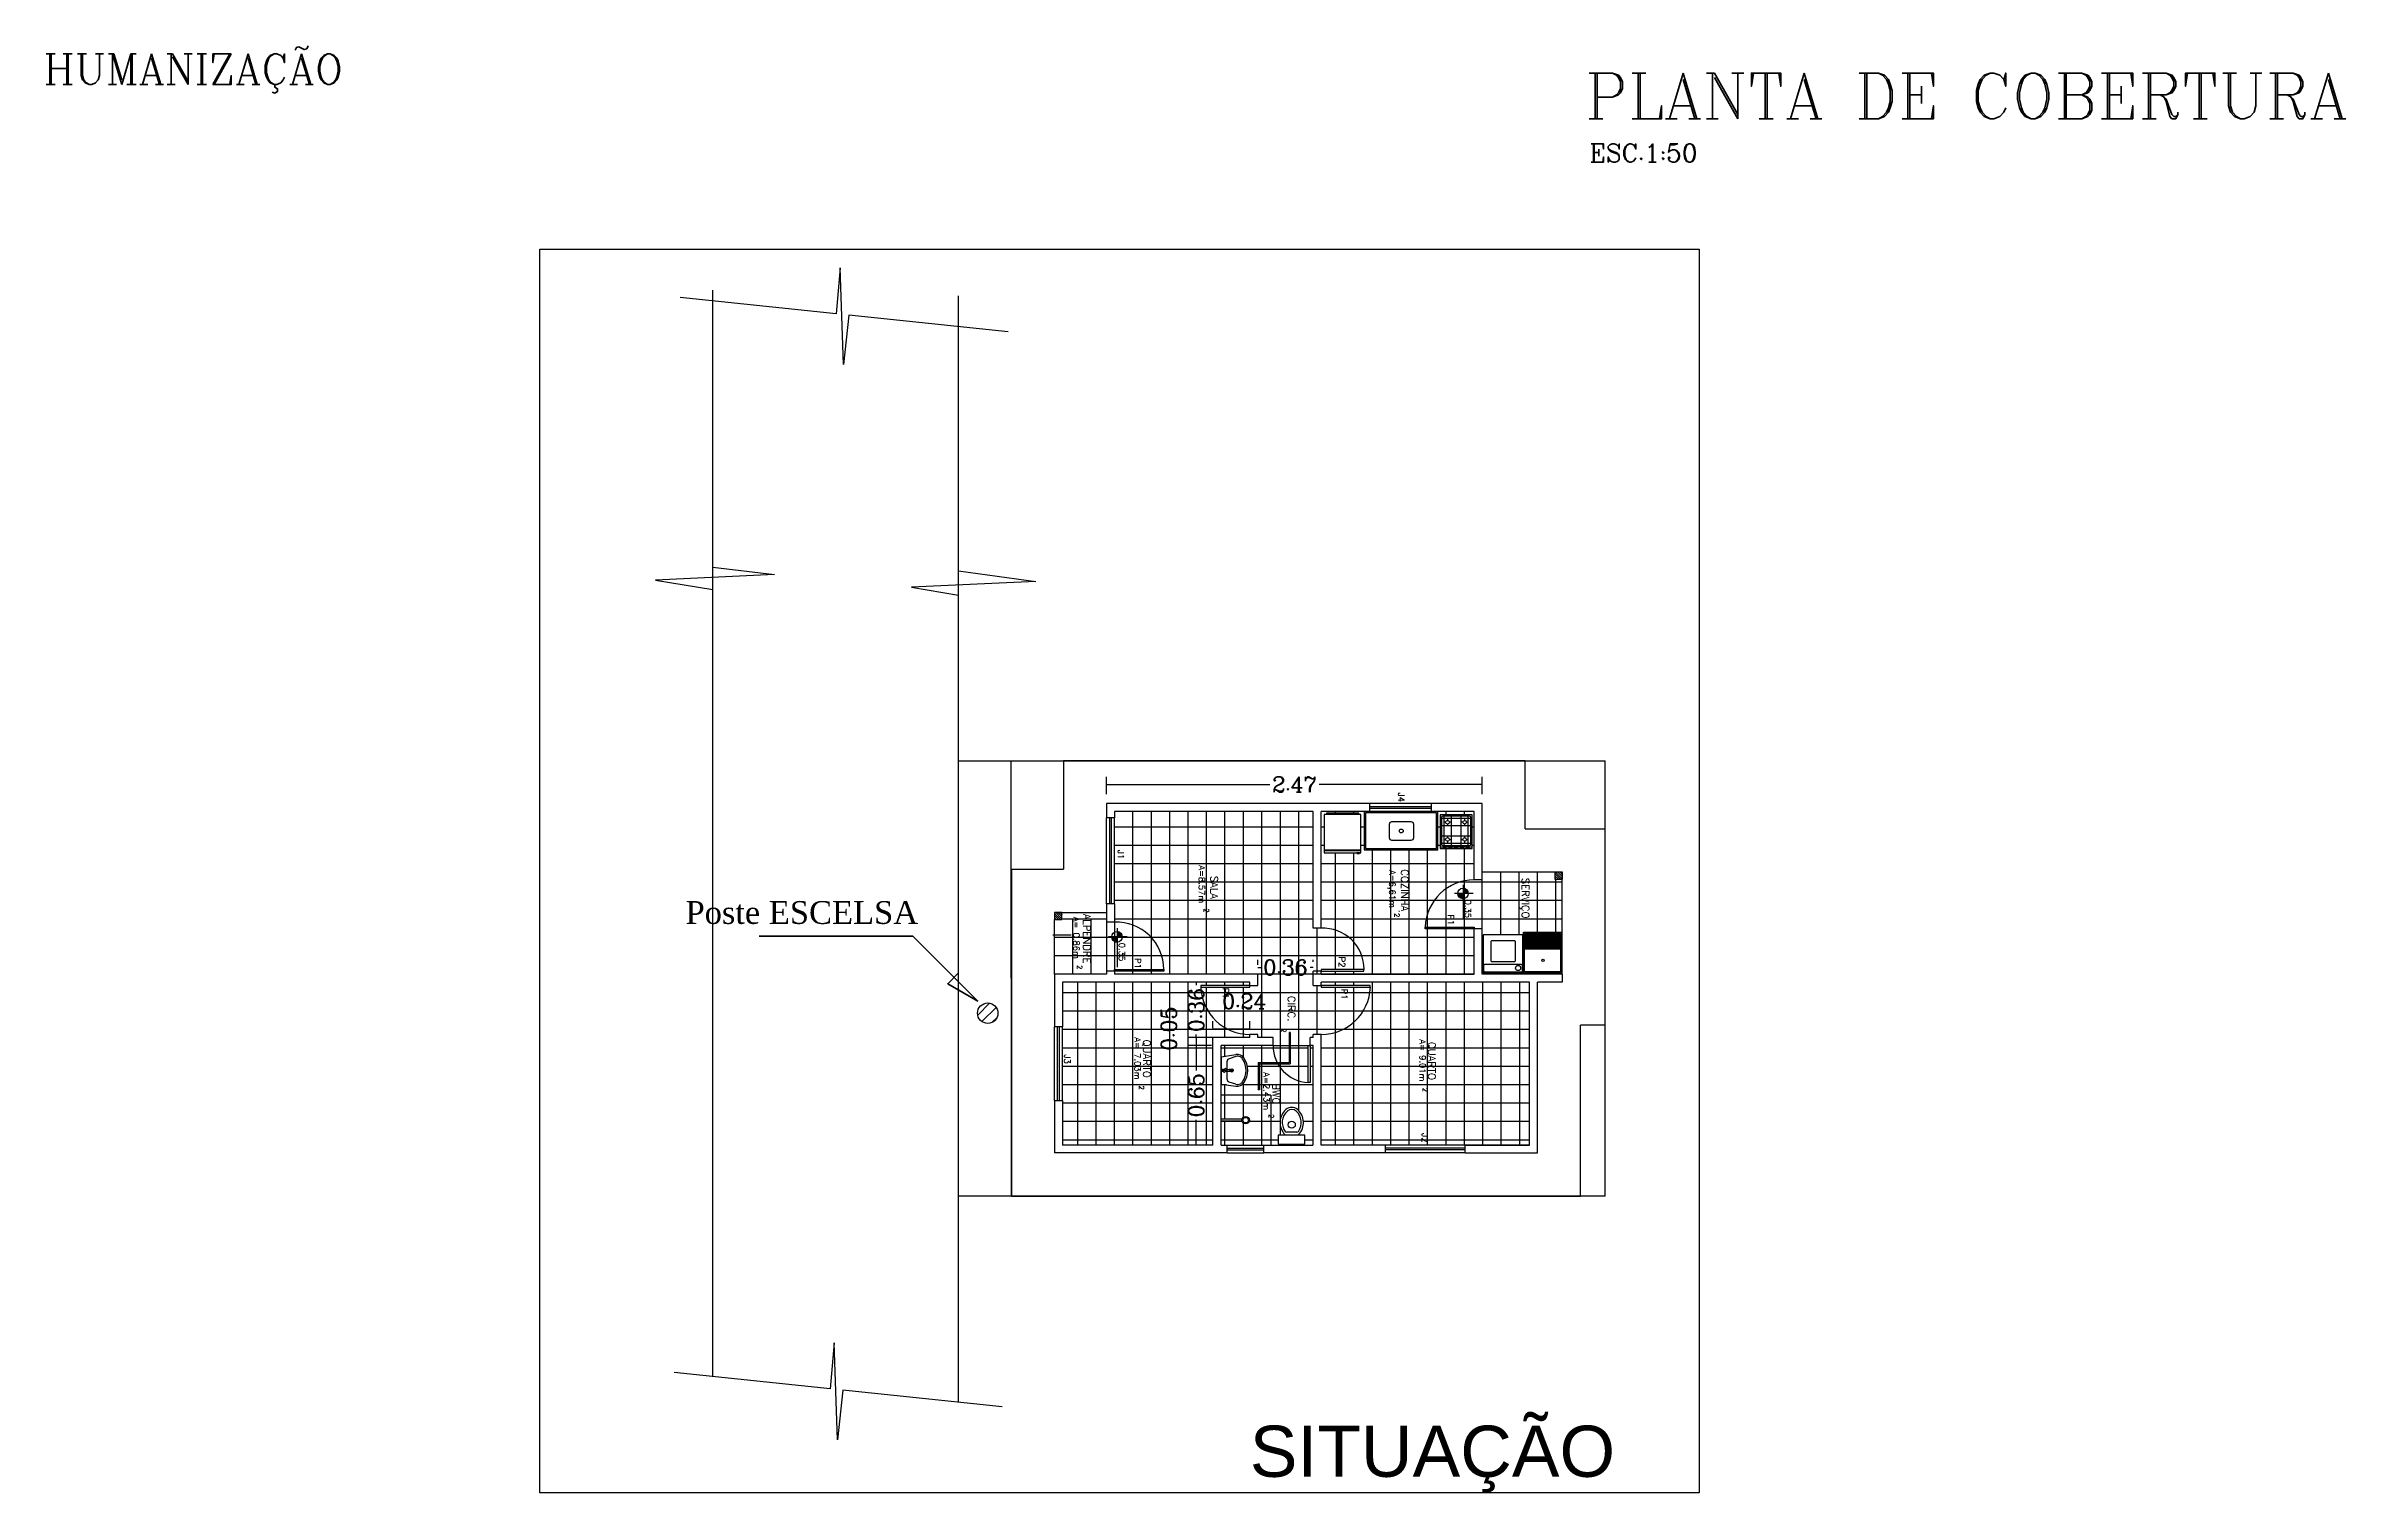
# Model space of a CAD drawing. Extents: x 374.2 to 444.1, y -26.3 to 30.2.
# Drawn here: x 427.8 to 442.92, y -26.32 to -16.8 of the extents above; entities that cross this region are included whole.
import ezdxf
from ezdxf.enums import TextEntityAlignment as Align

# ---------------------------------------------------------------- set-up
doc = ezdxf.new("R2010")
doc.units = 0
doc.header["$LTSCALE"] = 20
doc.header["$MEASUREMENT"] = 0
doc.linetypes.add('HIDDEN2', pattern=[4.7625, 3.175, -1.5875])
doc.layers.get('0').update_dxf_attribs({"linetype": 'CONTINUOUS'})
doc.layers.get('DEFPOINTS').update_dxf_attribs({"linetype": 'CONTINUOUS'})
for name, color, linetype in [('APARELHOS', 244, 'CONTINUOUS'), ('CONCRETO', 5, 'CONTINUOUS'), ('COTAS', 244, 'CONTINUOUS'), ('JANELA', 5, 'CONTINUOUS'), ('MADEIRAME', 30, 'CONTINUOUS'), ('PAREDE', 7, 'CONTINUOUS'), ('PENA01', 2, 'CONTINUOUS'), ('PENA02', 1, 'CONTINUOUS'), ('PENA06', 6, 'CONTINUOUS'), ('PILAR', 1, 'CONTINUOUS'), ('PISO', 30, 'CONTINUOUS'), ('PORTA', 1, 'CONTINUOUS'), ('PORTA2', 30, 'CONTINUOUS'), ('TEXTO', 1, 'CONTINUOUS'), ('VISTAP', 244, 'CONTINUOUS')]:
    doc.layers.add(name, color=color, linetype=linetype)
doc.layers.add('Indicações', color=7, linetype='CONTINUOUS', lineweight=50)
doc.styles.add('ROMANC', font='ROMANC.SHX')
doc.styles.add('ROMANT', font='arial.ttf')
doc.styles.get("Standard").update_dxf_attribs({"font": 'ISOCP'})
doc.dimstyles.get("Standard").update_dxf_attribs({"dimtxt": 0.1, "dimasz": 0.18, "dimexe": 0.05, "dimexo": 0.0625, "dimgap": 0.01, "dimtad": 0, "dimzin": 0, "dimdsep": 46, "dimtxsty": 'ROMANC', "dimblk1": 'NONE', "dimblk2": 'NONE', "dimsah": 1, "dimcen": 0.09, "dimclrd": 30, "dimclre": 30, "dimadec": 0, "dimazin": 0, "dimtfac": 1, "dimtdec": 4, "dimtofl": 0, "dimtmove": 1, "dimatfit": 3, "dimldrblk": 'NONE', "dimfxl": 1, "dimtolj": 1, "dimtzin": 0, "dimarcsym": 0})

# ---------------------------------------------------------------- blocks, each defined once
blk = doc.blocks.new('*X140')
at = {"color": 0, "linetype": 'Continuous'}
for p, q in [((422.618, -8.364), (422.699, -8.282)), ((422.621, -8.343), (422.678, -8.286)), ((422.632, -8.368), (422.703, -8.296)), ((422.649, -8.368), (422.703, -8.314)), ((422.667, -8.368), (422.703, -8.332)), ((422.685, -8.368), (422.703, -8.349)), ((422.702, -8.368), (422.703, -8.367)), ((422.703, -8.385), (422.72, -8.368)), ((422.703, -8.402), (422.738, -8.368)), ((422.703, -8.42), (422.755, -8.368)), ((422.703, -8.438), (422.773, -8.368)), ((422.705, -8.453), (422.788, -8.37)), ((422.726, -8.45), (422.785, -8.391))]:
    blk.add_line(p, q, dxfattribs=at)
blk = doc.blocks.new('*D143')
at = {"layer": 'COTAS', "color": 30, "linetype": 'Continuous', "lineweight": -2, "transparency": 16777216}
for p, q in [((434.769, -21.721), (434.769, -21.607)), ((437.24, -21.721), (437.24, -21.607)), ((434.769, -21.657), (435.842, -21.657)), ((437.24, -21.657), (436.167, -21.657))]:
    blk.add_line(p, q, dxfattribs=at)
at = {"layer": 'DEFPOINTS', "color": 0, "linetype": 'Continuous', "transparency": 16777216}
for p in [(437.24, -21.657), (434.769, -21.783), (437.24, -21.783)]:
    blk.add_point(p, dxfattribs=at)
at = {"layer": 'COTAS', "color": 0, "linetype": 'Continuous', "transparency": 16777216, "insert": (436.005, -21.657), "char_height": 0.1, "attachment_point": 5, "style": 'ROMANC'}
blk.add_mtext('\\A1;2.47', dxfattribs=at)
blk = doc.blocks.new('_NONE')
at = {"color": 0, "linetype": 'ByBlock'}
blk.add_circle((0, 0), 0.25, dxfattribs=at)
blk = doc.blocks.new('*D144')
at = {"layer": 'COTAS', "color": 30, "linetype": 'Continuous', "lineweight": -2, "transparency": 16777216}
for p, q in [((435.649, -22.958), (435.309, -22.958)), ((435.359, -22.958), (435.359, -22.977)), ((435.649, -23.321), (435.309, -23.321)), ((435.359, -23.321), (435.359, -23.302))]:
    blk.add_line(p, q, dxfattribs=at)
at = {"layer": 'DEFPOINTS', "color": 0, "linetype": 'Continuous', "transparency": 16777216}
for p in [(435.712, -22.958), (435.359, -23.321), (435.712, -23.321)]:
    blk.add_point(p, dxfattribs=at)
at = {"layer": 'COTAS', "color": 0, "linetype": 'Continuous', "transparency": 16777216, "insert": (435.359, -23.14), "char_height": 0.1, "attachment_point": 5, "rotation": 90, "style": 'ROMANC'}
blk.add_mtext('\\A1;0.36', dxfattribs=at)
blk = doc.blocks.new('*D145')
at = {"layer": 'COTAS', "color": 30, "linetype": 'Continuous', "lineweight": -2, "transparency": 16777216}
for p, q in [((435.459, -23.374), (435.309, -23.374)), ((435.359, -23.321), (435.359, -23.374))]:
    blk.add_line(p, q, dxfattribs=at)
at = {"layer": 'DEFPOINTS', "color": 0, "linetype": 'Continuous', "transparency": 16777216}
for p in [(435.359, -23.374), (435.522, -23.374), (435.712, -23.321)]:
    blk.add_point(p, dxfattribs=at)
at = {"layer": 'COTAS', "color": 0, "linetype": 'Continuous', "transparency": 16777216, "insert": (435.179, -23.263), "char_height": 0.1, "attachment_point": 5, "rotation": 90, "style": 'ROMANC'}
blk.add_mtext('\\A1;0.05', dxfattribs=at)
blk = doc.blocks.new('*D146')
at = {"layer": 'COTAS', "color": 30, "linetype": 'Continuous', "lineweight": -2, "transparency": 16777216}
for p, q in [((435.359, -23.374), (435.359, -23.538)), ((435.359, -24.028), (435.359, -23.863)), ((435.407, -24.028), (435.309, -24.028))]:
    blk.add_line(p, q, dxfattribs=at)
at = {"layer": 'DEFPOINTS', "color": 0, "linetype": 'Continuous', "transparency": 16777216}
for p in [(435.522, -23.374), (435.359, -24.028), (435.469, -24.028)]:
    blk.add_point(p, dxfattribs=at)
at = {"layer": 'COTAS', "color": 0, "linetype": 'Continuous', "transparency": 16777216, "insert": (435.359, -23.701), "char_height": 0.1, "attachment_point": 5, "rotation": 90, "style": 'ROMANC'}
blk.add_mtext('\\A1;0.65', dxfattribs=at)
blk = doc.blocks.new('*D147')
at = {"layer": 'COTAS', "color": 30, "linetype": 'Continuous', "lineweight": -2, "transparency": 16777216}
for p, q in [((435.764, -22.843), (435.764, -22.81)), ((436.127, -22.823), (436.127, -22.81)), ((435.764, -22.86), (435.783, -22.86)), ((436.127, -22.86), (436.108, -22.86))]:
    blk.add_line(p, q, dxfattribs=at)
at = {"layer": 'DEFPOINTS', "color": 0, "linetype": 'Continuous', "transparency": 16777216}
for p in [(435.764, -22.905), (436.127, -22.86), (436.127, -22.885)]:
    blk.add_point(p, dxfattribs=at)
at = {"layer": 'COTAS', "color": 0, "linetype": 'Continuous', "transparency": 16777216, "insert": (435.946, -22.86), "char_height": 0.1, "attachment_point": 5, "style": 'ROMANC'}
blk.add_mtext('\\A1;0.36', dxfattribs=at)
blk = doc.blocks.new('*D148')
at = {"layer": 'COTAS', "color": 30, "linetype": 'Continuous', "lineweight": -2, "transparency": 16777216}
for p, q in [((435.469, -23.259), (435.469, -23.213)), ((435.469, -23.263), (435.712, -23.263)), ((435.712, -23.259), (435.712, -23.213))]:
    blk.add_line(p, q, dxfattribs=at)
at = {"layer": 'DEFPOINTS', "color": 0, "linetype": 'Continuous', "transparency": 16777216}
for p in [(435.712, -23.263), (435.469, -23.321), (435.712, -23.321)]:
    blk.add_point(p, dxfattribs=at)
at = {"layer": 'COTAS', "color": 0, "linetype": 'Continuous', "transparency": 16777216, "insert": (435.675, -23.083), "char_height": 0.1, "attachment_point": 5, "style": 'ROMANC'}
blk.add_mtext('\\A1;0.24', dxfattribs=at)
blk = doc.blocks.new('*X141')
at = {"color": 0, "linetype": 'Continuous'}
for p, q in [((422.349, -6.865), (422.462, -6.752)), ((422.349, -6.829), (422.427, -6.752)), ((422.349, -6.794), (422.392, -6.752)), ((422.349, -6.758), (422.356, -6.752)), ((422.378, -6.872), (422.469, -6.78)), ((422.413, -6.872), (422.469, -6.815)), ((422.448, -6.872), (422.469, -6.851))]:
    blk.add_line(p, q, dxfattribs=at)
blk = doc.blocks.new('*X142')
at = {"color": 0, "linetype": 'Continuous'}
for p, q in [((423.009, -15.008), (423.113, -14.904)), ((423.009, -14.973), (423.078, -14.904)), ((423.009, -14.937), (423.043, -14.904)), ((423.029, -15.024), (423.129, -14.923)), ((423.064, -15.024), (423.129, -14.959)), ((423.099, -15.024), (423.129, -14.994))]:
    blk.add_line(p, q, dxfattribs=at)
blk = doc.blocks.new('*X139')
at = {"color": 0, "linetype": 'Continuous'}
for p, q in [((217.21, -877.821), (217.294, -877.736)), ((217.21, -877.819), (217.292, -877.737)), ((217.21, -877.817), (217.291, -877.737)), ((217.21, -877.816), (217.289, -877.737)), ((217.21, -877.814), (217.287, -877.737)), ((217.21, -877.812), (217.285, -877.737)), ((217.21, -877.81), (217.283, -877.737)), ((217.211, -877.822), (217.295, -877.737)), ((217.211, -877.807), (217.281, -877.738)), ((217.211, -877.805), (217.278, -877.738)), ((217.212, -877.822), (217.295, -877.739)), ((217.212, -877.803), (217.276, -877.739)), ((217.212, -877.801), (217.274, -877.739)), ((217.213, -877.798), (217.271, -877.74)), ((217.214, -877.822), (217.295, -877.741)), ((217.214, -877.796), (217.269, -877.741)), ((217.215, -877.793), (217.266, -877.741)), ((217.216, -877.822), (217.295, -877.743)), ((217.216, -877.79), (217.263, -877.743)), ((217.217, -877.787), (217.26, -877.744)), ((217.218, -877.822), (217.295, -877.744)), ((217.219, -877.784), (217.257, -877.745)), ((217.219, -877.822), (217.295, -877.746)), ((217.22, -877.78), (217.253, -877.747)), ((217.221, -877.822), (217.295, -877.748)), ((217.223, -877.822), (217.295, -877.75)), ((217.223, -877.776), (217.249, -877.75)), ((217.225, -877.822), (217.295, -877.752)), ((217.226, -877.822), (217.295, -877.753)), ((217.227, -877.77), (217.243, -877.754)), ((217.228, -877.822), (217.295, -877.755)), ((217.23, -877.822), (217.295, -877.757)), ((217.232, -877.822), (217.295, -877.759)), ((217.234, -877.822), (217.295, -877.76)), ((217.235, -877.822), (217.295, -877.762)), ((217.237, -877.822), (217.295, -877.764)), ((217.239, -877.822), (217.295, -877.766)), ((217.241, -877.822), (217.295, -877.767)), ((217.242, -877.822), (217.295, -877.769)), ((217.244, -877.822), (217.295, -877.771)), ((217.246, -877.822), (217.295, -877.773)), ((217.248, -877.822), (217.295, -877.775)), ((217.249, -877.822), (217.295, -877.776)), ((217.251, -877.822), (217.295, -877.778)), ((217.253, -877.822), (217.295, -877.78)), ((217.255, -877.822), (217.295, -877.782)), ((217.257, -877.822), (217.295, -877.783)), ((217.258, -877.822), (217.295, -877.785)), ((217.26, -877.822), (217.295, -877.787)), ((217.262, -877.822), (217.295, -877.789)), ((217.264, -877.822), (217.295, -877.79)), ((217.265, -877.822), (217.295, -877.792)), ((217.267, -877.822), (217.295, -877.794)), ((217.269, -877.822), (217.295, -877.796)), ((217.271, -877.822), (217.295, -877.798)), ((217.272, -877.822), (217.295, -877.799)), ((217.274, -877.822), (217.295, -877.801)), ((217.276, -877.822), (217.295, -877.803)), ((217.278, -877.822), (217.295, -877.805)), ((217.279, -877.822), (217.295, -877.806)), ((217.281, -877.822), (217.295, -877.808)), ((217.283, -877.822), (217.295, -877.81)), ((217.285, -877.822), (217.295, -877.812)), ((217.287, -877.822), (217.295, -877.813)), ((217.288, -877.822), (217.295, -877.815)), ((217.29, -877.822), (217.295, -877.817)), ((217.292, -877.822), (217.295, -877.819)), ((217.294, -877.822), (217.295, -877.821)), ((217.295, -877.822), (217.295, -877.822)), ((217.295, -877.824), (217.297, -877.822)), ((217.295, -877.826), (217.299, -877.822)), ((217.295, -877.828), (217.301, -877.822)), ((217.295, -877.829), (217.302, -877.822)), ((217.295, -877.831), (217.304, -877.822)), ((217.295, -877.833), (217.306, -877.822)), ((217.295, -877.835), (217.308, -877.822)), ((217.295, -877.836), (217.31, -877.822)), ((217.295, -877.838), (217.311, -877.822)), ((217.295, -877.84), (217.313, -877.822)), ((217.295, -877.842), (217.315, -877.822)), ((217.295, -877.843), (217.317, -877.822)), ((217.295, -877.845), (217.318, -877.822)), ((217.295, -877.847), (217.32, -877.822)), ((217.295, -877.849), (217.322, -877.822)), ((217.295, -877.851), (217.324, -877.822)), ((217.295, -877.852), (217.325, -877.822)), ((217.295, -877.854), (217.327, -877.822)), ((217.295, -877.856), (217.329, -877.822)), ((217.295, -877.858), (217.331, -877.822)), ((217.295, -877.859), (217.333, -877.822)), ((217.295, -877.861), (217.334, -877.822)), ((217.295, -877.863), (217.336, -877.822)), ((217.295, -877.865), (217.338, -877.822)), ((217.295, -877.866), (217.34, -877.822)), ((217.295, -877.868), (217.341, -877.822)), ((217.295, -877.87), (217.343, -877.822)), ((217.295, -877.872), (217.345, -877.822)), ((217.295, -877.874), (217.347, -877.822)), ((217.295, -877.875), (217.348, -877.822)), ((217.295, -877.877), (217.35, -877.822)), ((217.295, -877.879), (217.352, -877.822)), ((217.295, -877.881), (217.354, -877.822)), ((217.295, -877.882), (217.355, -877.822)), ((217.295, -877.884), (217.357, -877.822)), ((217.295, -877.886), (217.359, -877.822)), ((217.295, -877.888), (217.361, -877.822)), ((217.295, -877.889), (217.363, -877.822)), ((217.295, -877.891), (217.364, -877.822)), ((217.295, -877.893), (217.366, -877.822)), ((217.295, -877.895), (217.368, -877.822)), ((217.295, -877.897), (217.37, -877.822)), ((217.295, -877.898), (217.371, -877.822)), ((217.295, -877.9), (217.373, -877.822)), ((217.295, -877.902), (217.375, -877.822)), ((217.295, -877.904), (217.377, -877.822)), ((217.295, -877.905), (217.378, -877.822)), ((217.295, -877.907), (217.38, -877.822)), ((217.297, -877.907), (217.38, -877.823)), ((217.298, -877.907), (217.38, -877.825)), ((217.3, -877.907), (217.38, -877.827)), ((217.302, -877.907), (217.38, -877.829)), ((217.304, -877.907), (217.38, -877.831)), ((217.306, -877.907), (217.38, -877.833)), ((217.308, -877.906), (217.379, -877.835)), ((217.31, -877.906), (217.379, -877.837)), ((217.313, -877.906), (217.379, -877.839)), ((217.315, -877.905), (217.378, -877.842)), ((217.317, -877.904), (217.378, -877.844)), ((217.32, -877.904), (217.377, -877.847)), ((217.322, -877.903), (217.376, -877.849)), ((217.325, -877.902), (217.375, -877.852)), ((217.328, -877.901), (217.374, -877.855)), ((217.331, -877.899), (217.373, -877.858)), ((217.335, -877.898), (217.371, -877.861)), ((217.339, -877.895), (217.369, -877.865)), ((217.343, -877.892), (217.365, -877.87)), ((217.351, -877.886), (217.359, -877.878))]:
    blk.add_line(p, q, dxfattribs=at)

msp = doc.modelspace()

# ---------------------------------------------------------------- hatches: boundary and pattern name
h = msp.add_hatch()
h.set_pattern_fill('ANSI31', color=256, scale=0.403645, style=0)
h.set_pattern_definition([(45, (407.81703, -32.08147), (-0.03567754, 0.03567754), [])])
h.paths.add_polyline_path([(434.055, -23.161, 1), (433.921, -23.161, 1)])

# ---------------------------------------------------------------- linework, layer by layer
at = {"linetype": 'HIDDEN2'}
for p, q in [((434.144, -24.363), (434.142, -21.501)), ((434.142, -21.501), (438.048, -21.501)), ((438.048, -24.363), (438.048, -21.501)), ((438.048, -24.363), (434.144, -24.363))]:
    msp.add_line(p, q, dxfattribs=at)
msp.add_circle((433.988, -23.161), 0.0673)
at = {"layer": 'APARELHOS'}
for p, q in [((435.523, -23.447), (435.62, -23.433)), ((435.523, -23.447), (435.523, -23.627)), ((435.529, -23.535), (435.529, -23.539)), ((435.533, -23.531), (435.535, -23.531)), ((435.533, -23.543), (435.539, -23.543)), ((435.554, -23.531), (435.576, -23.531)), ((435.558, -23.543), (435.576, -23.543)), ((435.561, -23.481), (435.561, -23.531)), ((435.561, -23.543), (435.561, -23.593)), ((435.62, -23.446), (435.576, -23.46)), ((435.58, -23.535), (435.58, -23.539)), ((435.523, -23.627), (435.62, -23.641)), ((435.62, -23.628), (435.576, -23.614))]:
    msp.add_line(p, q, dxfattribs=at)
at = {"layer": 'APARELHOS', "ltscale": 0.5}
msp.add_line((436.021, -23.943), (435.952, -23.943), dxfattribs=at)
at = {"layer": 'APARELHOS', "linetype": 'Continuous'}
msp.add_lwpolyline([(435.897, -23.963), (435.897, -24.022), (436.073, -24.022), (436.073, -23.963)], close=True, dxfattribs=at)
at = {"layer": 'APARELHOS'}
for centre, radius in [((435.546, -23.537), 0.0022), ((435.592, -23.537), 0.0107), ((435.592, -23.537), 0.00612)]:
    msp.add_circle(centre, radius, dxfattribs=at)
at = {"layer": 'APARELHOS', "ltscale": 0.5}
msp.add_circle((435.987, -23.894), 0.0233, dxfattribs=at)
at = {"layer": 'APARELHOS'}
for centre, radius, start, end in [((435.628, -23.486), 0.0545, 34.8187, 98.6415), ((435.533, -23.535), 0.00404, 90, 180), ((435.533, -23.539), 0.00404, 180, 270), ((435.546, -23.537), 0.0128, 138.3734, 169.9142), ((435.53, -23.543), 0.00913, 335.7535, 62.5341), ((435.541, -23.52), 0.00913, 245.7535, 332.5341), ((435.546, -23.537), 0.0128, 228.3734, 259.9142), ((435.552, -23.554), 0.00913, 65.7535, 152.5341), ((435.546, -23.537), 0.0128, 48.3734, 79.9142), ((435.563, -23.531), 0.00913, 155.7535, 242.5341), ((435.546, -23.537), 0.0128, 318.3734, 349.9142), ((435.583, -23.481), 0.0218, 108.31, 180), ((435.576, -23.535), 0.00404, 0, 90), ((435.576, -23.539), 0.00404, 270, 0), ((435.631, -23.48), 0.0363, 60.3522, 108.31), ((435.628, -23.486), 0.0436, 34.8187, 60.3522), ((435.555, -23.537), 0.132, 325.1813, 34.8187), ((435.555, -23.537), 0.143, 325.1813, 34.8187), ((435.583, -23.593), 0.0218, 180, 251.69), ((435.628, -23.587), 0.0545, 261.3585, 325.1813), ((435.631, -23.594), 0.0363, 251.69, 299.6478), ((435.628, -23.587), 0.0436, 299.6478, 325.1813)]:
    msp.add_arc(centre, radius, start, end, dxfattribs=at)
at = {"layer": 'APARELHOS', "ltscale": 0.5}
for centre, radius, start, end in [((436.024, -23.88), 0.114, 131.3692, 223.5154), ((436.024, -23.88), 0.0997, 131.3692, 215.4898), ((435.987, -23.841), 0.0605, 50.6827, 129.3173), ((435.987, -23.841), 0.0464, 50.6827, 129.3173), ((435.95, -23.88), 0.0997, 324.5102, 48.6308), ((435.95, -23.88), 0.114, 316.4846, 48.6308), ((435.961, -23.939), 0.0283, 223.5154, 237.358), ((435.952, -23.931), 0.0121, 215.4898, 270), ((436.021, -23.931), 0.0121, 270, 324.5102), ((436.012, -23.939), 0.0283, 302.642, 316.4846)]:
    msp.add_arc(centre, radius, start, end, dxfattribs=at)
at = {"layer": 'CONCRETO', "color": 244, "linetype": 'Continuous', "ltscale": 0.2}
for p, q in [((437.522, -21.501), (434.487, -21.501)), ((434.487, -21.501), (434.487, -22.215)), ((437.522, -21.949), (437.522, -21.501)), ((437.522, -21.949), (438.048, -21.949)), ((438.048, -23.24), (438.048, -21.949)), ((434.144, -22.215), (434.487, -22.215)), ((434.144, -22.215), (434.144, -24.363)), ((437.886, -24.363), (437.886, -23.24)), ((438.048, -23.24), (437.886, -23.24)), ((434.144, -24.363), (437.886, -24.363))]:
    msp.add_line(p, q, dxfattribs=at)
at = {"layer": 'COTAS', "color": 3}
for p, q in [((435.977, -23.289), (435.969, -23.289)), ((435.969, -23.289), (435.969, -23.485)), ((435.977, -23.289), (435.977, -23.493)), ((435.767, -23.485), (435.767, -23.664)), ((435.776, -23.493), (435.776, -23.664)), ((435.776, -23.664), (435.767, -23.664))]:
    msp.add_line(p, q, dxfattribs=at)
at = {"layer": 'COTAS', "color": 30, "linetype": 'Continuous'}
for p, q in [((435.586, -23.536), (435.591, -23.536)), ((435.586, -23.538), (435.591, -23.538)), ((435.591, -23.536), (435.591, -23.531)), ((435.591, -23.543), (435.591, -23.538)), ((435.593, -23.536), (435.593, -23.531)), ((435.593, -23.536), (435.598, -23.536)), ((435.593, -23.538), (435.598, -23.538)), ((435.593, -23.543), (435.593, -23.538))]:
    msp.add_line(p, q, dxfattribs=at)
at = {"layer": 'COTAS', "color": 3, "linetype": 'Continuous'}
for p, q in [((435.767, -23.485), (435.969, -23.485)), ((435.776, -23.493), (435.977, -23.493))]:
    msp.add_line(p, q, dxfattribs=at)
at = {"layer": 'DEFPOINTS', "color": 0, "linetype": 'ByBlock'}
for p in [(434.769, -21.783), (434.769, -21.783), (434.822, -21.836), (434.822, -21.836), (434.822, -21.836), (434.822, -21.876), (436.126, -21.836), (434.822, -22.441), (434.769, -22.562), (434.426, -22.905), (434.479, -22.958), (434.769, -22.885), (434.769, -22.905), (437.026, -22.958), (437.551, -22.905), (434.479, -24.028), (434.479, -24.028), (435.524, -24.028), (435.524, -24.028), (436.182, -24.028), (437.03, -24.028), (437.03, -24.028), (434.426, -24.08), (434.426, -24.08), (435.683, -24.06), (437.123, -24.08), (437.123, -24.08)]:
    msp.add_point(p, dxfattribs=at)
at = {"layer": 'Indicações'}
msp.add_lwpolyline([(432.486, -22.654), (433.495, -22.654), (433.922, -23.081), (433.725, -22.967), (433.796, -22.896)], dxfattribs=at)
at = {"layer": 'JANELA', "color": 244}
for p, q in [((434.769, -22.441), (434.769, -21.876)), ((434.822, -22.441), (434.822, -21.876)), ((436.905, -21.783), (436.501, -21.783)), ((436.905, -21.836), (436.501, -21.836)), ((434.426, -23.735), (434.426, -23.25)), ((434.479, -23.735), (434.479, -23.25)), ((435.562, -24.028), (435.804, -24.028)), ((437.128, -24.028), (436.603, -24.028)), ((435.562, -24.08), (435.804, -24.08)), ((437.128, -24.08), (436.603, -24.08))]:
    msp.add_line(p, q, dxfattribs=at)
at = {"layer": 'JANELA', "color": 1}
for p, q in [((434.79, -22.441), (434.79, -21.876)), ((434.802, -22.441), (434.802, -21.876)), ((436.905, -21.804), (436.501, -21.804)), ((436.905, -21.816), (436.501, -21.816)), ((434.446, -23.735), (434.446, -23.25)), ((434.459, -23.735), (434.459, -23.25)), ((435.562, -24.048), (435.804, -24.048)), ((435.562, -24.06), (435.804, -24.06)), ((437.128, -24.048), (436.603, -24.048)), ((437.128, -24.06), (436.603, -24.06))]:
    msp.add_line(p, q, dxfattribs=at)
at = {"layer": 'JANELA', "color": 30}
for p, q in [((436.275, -21.846), (436.275, -21.836)), ((436.396, -21.846), (436.396, -21.836)), ((436.517, -21.844), (436.517, -21.836)), ((436.638, -21.844), (436.638, -21.836)), ((436.759, -21.844), (436.759, -21.836)), ((436.88, -21.844), (436.88, -21.836)), ((434.943, -22.905), (434.943, -22.885)), ((435.064, -22.905), (435.064, -22.885)), ((435.427, -22.978), (435.427, -22.958)), ((435.548, -22.978), (435.548, -22.958)), ((435.67, -22.978), (435.67, -22.958)), ((436.275, -22.905), (436.275, -22.885)), ((436.275, -22.978), (436.275, -22.958)), ((436.396, -22.905), (436.396, -22.885)), ((436.396, -22.978), (436.396, -22.958)), ((435.912, -24.028), (435.912, -24.022)), ((436.033, -23.963), (436.033, -23.958)), ((436.033, -24.028), (436.033, -24.022))]:
    msp.add_line(p, q, dxfattribs=at)
at = {"layer": 'MADEIRAME', "color": 30, "linetype": 'Continuous'}
msp.add_lwpolyline([(431.044, -18.138), (438.665, -18.138), (438.665, -26.315), (431.044, -26.315)], close=True, dxfattribs=at)
at = {"layer": 'PAREDE'}
for p, q in [((434.769, -21.783), (434.769, -21.876)), ((436.501, -21.783), (434.769, -21.783)), ((434.822, -21.876), (434.769, -21.876)), ((436.127, -21.836), (434.822, -21.836)), ((434.822, -21.836), (434.822, -21.876)), ((436.127, -22.603), (436.127, -21.836)), ((436.501, -21.836), (436.18, -21.836)), ((436.18, -22.603), (436.18, -21.836)), ((436.501, -21.836), (436.501, -21.783)), ((437.24, -21.783), (436.905, -21.783)), ((436.905, -21.836), (436.905, -21.783)), ((437.187, -21.836), (436.905, -21.836)), ((437.187, -22.284), (437.187, -21.836)), ((437.24, -22.284), (437.24, -21.783)), ((437.24, -22.284), (437.187, -22.284)), ((434.769, -22.441), (434.769, -22.562)), ((434.822, -22.441), (434.769, -22.441)), ((434.822, -22.441), (434.822, -22.562)), ((434.822, -22.562), (434.769, -22.562)), ((436.18, -22.603), (436.127, -22.603)), ((437.187, -22.905), (437.187, -22.607)), ((437.24, -22.607), (437.187, -22.607)), ((437.24, -22.905), (437.24, -22.607)), ((434.769, -22.905), (434.426, -22.905)), ((434.426, -22.905), (434.426, -23.25)), ((435.712, -22.958), (434.479, -22.958)), ((434.479, -22.958), (434.479, -23.25)), ((434.769, -22.885), (434.769, -22.905)), ((434.822, -22.885), (434.769, -22.885)), ((434.822, -22.885), (434.822, -22.905)), ((435.764, -22.905), (434.822, -22.905)), ((435.712, -22.99), (435.712, -22.958)), ((435.712, -22.978), (435.712, -22.958)), ((435.712, -22.978), (435.764, -22.978)), ((435.764, -22.978), (435.764, -22.905)), ((436.18, -22.885), (436.127, -22.885)), ((436.127, -22.978), (436.127, -22.885)), ((436.127, -22.978), (436.18, -22.978)), ((436.18, -22.905), (436.18, -22.885)), ((437.187, -22.905), (436.18, -22.905)), ((437.551, -22.958), (436.18, -22.958)), ((436.18, -22.978), (436.18, -22.958)), ((437.765, -22.905), (437.24, -22.905)), ((437.551, -24.028), (437.551, -22.958)), ((437.603, -22.905), (437.603, -22.905)), ((437.603, -24.08), (437.603, -22.958)), ((434.479, -23.25), (434.426, -23.25)), ((435.469, -24.028), (435.469, -23.321)), ((435.712, -23.321), (435.469, -23.321)), ((435.522, -24.028), (435.522, -23.374)), ((435.522, -24.028), (435.522, -23.374)), ((435.865, -23.374), (435.522, -23.374)), ((435.712, -23.321), (435.712, -23.301)), ((435.764, -23.301), (435.712, -23.301)), ((435.764, -23.321), (435.764, -23.301)), ((435.865, -23.321), (435.764, -23.321)), ((435.865, -23.374), (435.865, -23.321)), ((436.107, -23.374), (436.107, -23.321)), ((436.127, -23.321), (436.107, -23.321)), ((436.127, -23.374), (436.107, -23.374)), ((436.127, -23.321), (436.127, -23.301)), ((436.18, -23.301), (436.127, -23.301)), ((436.127, -24.028), (436.127, -23.374)), ((436.18, -23.321), (436.18, -23.301)), ((436.18, -24.028), (436.18, -23.321)), ((436.18, -23.321), (436.18, -23.321)), ((436.18, -23.321), (436.18, -23.321)), ((434.426, -23.735), (434.479, -23.735)), ((434.426, -23.735), (434.426, -24.08)), ((434.479, -23.735), (434.479, -24.028)), ((435.469, -24.028), (434.479, -24.028)), ((435.522, -24.028), (435.562, -24.028)), ((435.562, -24.08), (435.562, -24.028)), ((435.804, -24.028), (436.126, -24.028)), ((435.804, -24.08), (435.804, -24.028)), ((436.603, -24.028), (436.18, -24.028)), ((436.603, -24.08), (436.603, -24.028)), ((437.128, -24.028), (437.551, -24.028)), ((437.551, -24.028), (437.128, -24.028)), ((437.128, -24.08), (437.128, -24.028)), ((435.562, -24.08), (434.426, -24.08)), ((436.087, -24.08), (435.804, -24.08)), ((437.128, -24.08), (437.603, -24.08))]:
    msp.add_line(p, q, dxfattribs=at)
at = {"layer": 'PAREDE', "color": 30}
for p, q in [((436.2, -21.937), (436.18, -21.937)), ((436.2, -22.058), (436.18, -22.058)), ((436.463, -21.937), (436.442, -21.937)), ((436.463, -22.058), (436.442, -22.058)), ((437.246, -22.663), (437.24, -22.663)), ((437.51, -22.663), (437.506, -22.663)), ((437.765, -22.663), (437.761, -22.663)), ((437.246, -22.784), (437.24, -22.784)), ((437.51, -22.784), (437.506, -22.784)), ((437.765, -22.784), (437.761, -22.784))]:
    msp.add_line(p, q, dxfattribs=at)
at = {"layer": 'PAREDE', "color": 7, "linetype": 'Continuous'}
msp.add_line((436.18, -22.905), (437.187, -22.905), dxfattribs=at)
at = {"layer": 'PAREDE', "linetype": 'Continuous'}
for p, q in [((437.765, -22.958), (437.603, -22.958)), ((437.765, -22.905), (437.765, -22.958)), ((436.603, -24.08), (435.804, -24.08))]:
    msp.add_line(p, q, dxfattribs=at)
at = {"layer": 'PENA01'}
for p, q in [((433.018, -18.26), (432.991, -18.563)), ((433.04, -18.897), (433.018, -18.26)), ((432.991, -18.563), (431.965, -18.457)), ((433.075, -18.572), (433.04, -18.897)), ((434.122, -18.681), (433.075, -18.572)), ((432.978, -25.328), (432.952, -25.631)), ((433, -25.965), (432.978, -25.328)), ((432.952, -25.631), (431.926, -25.524)), ((433.036, -25.64), (433, -25.965)), ((434.083, -25.748), (433.036, -25.64))]:
    msp.add_line(p, q, dxfattribs=at)
at = {"layer": 'PENA02'}
for p, q in [((432.18, -25.551), (432.18, -18.408)), ((433.795, -25.718), (433.795, -18.445)), ((432.18, -20.229), (432.585, -20.278)), ((433.795, -20.252), (434.304, -20.324)), ((432.585, -20.278), (431.804, -20.315)), ((431.804, -20.315), (432.18, -20.375)), ((434.304, -20.324), (433.486, -20.361)), ((433.486, -20.361), (433.795, -20.412)), ((433.791, -21.501), (438.048, -21.501)), ((438.048, -24.363), (433.795, -24.363))]:
    msp.add_line(p, q, dxfattribs=at)
at = {"layer": 'PILAR', "color": 1, "linetype": 'Continuous'}
for p, q in [((437.717, -22.231), (437.765, -22.231)), ((437.717, -22.231), (437.717, -22.28)), ((437.717, -22.28), (437.765, -22.28)), ((437.765, -22.231), (437.765, -22.28))]:
    msp.add_line(p, q, dxfattribs=at)
at = {"layer": 'PILAR', "color": 1}
msp.add_lwpolyline([(434.475, -22.498), (434.426, -22.498), (434.426, -22.546), (434.475, -22.546)], close=True, dxfattribs=at)
at = {"layer": 'PISO', "color": 30}
for p, q in [((434.943, -22.873), (434.943, -21.836)), ((435.064, -22.873), (435.064, -21.836)), ((435.185, -22.905), (435.185, -21.836)), ((435.306, -22.905), (435.306, -21.836)), ((435.427, -22.905), (435.427, -21.836)), ((435.548, -22.905), (435.548, -21.836)), ((435.67, -22.905), (435.67, -21.836)), ((435.791, -22.905), (435.791, -21.836)), ((435.912, -22.905), (435.912, -21.836)), ((436.033, -22.905), (436.033, -21.836)), ((437.002, -21.858), (437.002, -21.836)), ((437.123, -21.858), (437.123, -21.836)), ((436.127, -21.937), (434.822, -21.937)), ((436.127, -22.058), (434.822, -22.058)), ((436.963, -21.937), (436.947, -21.937)), ((436.963, -22.058), (436.947, -22.058)), ((437.002, -22.595), (437.002, -22.078)), ((437.123, -22.595), (437.123, -22.078)), ((437.187, -21.937), (437.173, -21.937)), ((437.187, -22.058), (437.173, -22.058)), ((436.127, -22.179), (434.822, -22.179)), ((436.127, -22.179), (434.822, -22.179)), ((437.187, -22.179), (436.18, -22.179)), ((437.187, -22.179), (436.18, -22.179)), ((436.275, -22.873), (436.275, -22.106)), ((436.396, -22.873), (436.396, -22.106)), ((436.517, -22.905), (436.517, -22.086)), ((436.638, -22.905), (436.638, -22.086)), ((436.759, -22.905), (436.759, -22.086)), ((436.88, -22.595), (436.88, -22.086)), ((436.127, -22.3), (434.822, -22.3)), ((437.765, -22.3), (436.18, -22.3)), ((436.127, -22.421), (434.822, -22.421)), ((437.765, -22.421), (436.18, -22.421)), ((437.187, -22.663), (434.426, -22.663)), ((434.769, -22.542), (434.475, -22.542)), ((436.127, -22.542), (434.822, -22.542)), ((436.154, -22.905), (436.154, -22.603)), ((437.765, -22.542), (436.18, -22.542)), ((436.88, -22.905), (436.88, -22.607)), ((437.002, -22.905), (437.002, -22.607)), ((437.123, -22.905), (437.123, -22.607)), ((437.187, -22.784), (434.426, -22.784)), ((434.58, -24.028), (434.58, -22.958)), ((434.701, -24.028), (434.701, -22.958)), ((434.822, -24.028), (434.822, -22.958)), ((434.943, -24.028), (434.943, -22.958)), ((435.064, -24.028), (435.064, -22.958)), ((435.185, -24.028), (435.185, -22.958)), ((435.306, -24.028), (435.306, -22.958)), ((437.187, -22.905), (435.764, -22.905)), ((435.791, -23.321), (435.791, -22.905)), ((435.912, -23.963), (435.912, -22.905)), ((436.033, -23.802), (436.033, -22.905)), ((436.154, -23.301), (436.154, -22.978)), ((436.517, -24.028), (436.517, -22.958)), ((436.638, -24.028), (436.638, -22.958)), ((436.759, -24.028), (436.759, -22.958)), ((436.88, -24.028), (436.88, -22.958)), ((437.002, -24.028), (437.002, -22.958)), ((437.123, -24.028), (437.123, -22.958)), ((437.244, -24.028), (437.244, -22.958)), ((437.365, -24.028), (437.365, -22.958)), ((437.486, -24.028), (437.486, -22.958)), ((437.551, -23.027), (434.479, -23.027)), ((435.427, -24.028), (435.427, -22.99)), ((435.548, -23.321), (435.548, -22.99)), ((435.67, -23.321), (435.67, -22.99)), ((436.275, -24.028), (436.275, -22.99)), ((436.396, -24.028), (436.396, -22.99)), ((437.551, -23.148), (434.479, -23.148)), ((437.551, -23.269), (434.479, -23.269)), ((435.469, -23.39), (434.479, -23.39)), ((436.095, -23.39), (435.522, -23.39)), ((435.548, -23.443), (435.548, -23.374)), ((435.67, -23.451), (435.67, -23.374)), ((435.791, -24.028), (435.791, -23.374)), ((436.127, -23.39), (436.107, -23.39)), ((437.551, -23.39), (436.18, -23.39)), ((435.469, -23.511), (434.479, -23.511)), ((436.095, -23.511), (435.696, -23.511)), ((436.127, -23.511), (436.107, -23.511)), ((437.551, -23.511), (436.18, -23.511)), ((435.469, -23.632), (434.479, -23.632)), ((435.558, -23.632), (435.522, -23.632)), ((435.548, -23.858), (435.548, -23.631)), ((436.127, -23.632), (435.659, -23.632)), ((435.67, -23.845), (435.67, -23.623)), ((437.551, -23.632), (436.18, -23.632)), ((435.469, -23.753), (434.479, -23.753)), ((435.469, -23.874), (434.479, -23.874)), ((436.127, -23.753), (435.522, -23.753)), ((435.662, -23.874), (435.522, -23.874)), ((435.548, -24.028), (435.548, -23.87)), ((435.67, -24.028), (435.67, -23.884)), ((435.91, -23.874), (435.706, -23.874)), ((436.127, -23.874), (436.063, -23.874)), ((437.551, -23.753), (436.18, -23.753)), ((437.551, -23.874), (436.18, -23.874)), ((435.469, -23.995), (434.479, -23.995)), ((435.897, -23.995), (435.522, -23.995)), ((436.127, -23.995), (436.073, -23.995)), ((437.551, -23.995), (436.18, -23.995))]:
    msp.add_line(p, q, dxfattribs=at)
at = {"layer": 'PISO', "color": 30, "linetype": 'Continuous'}
msp.add_line((437.24, -22.231), (437.717, -22.231), dxfattribs=at)
at = {"layer": 'PISO'}
for p, q in [((437.24, -22.607), (437.24, -22.284)), ((437.361, -22.646), (437.361, -22.231)), ((437.482, -22.646), (437.482, -22.231)), ((437.603, -22.628), (437.603, -22.231)), ((437.724, -22.628), (437.724, -22.28)), ((437.765, -22.905), (437.765, -22.28)), ((434.426, -22.498), (434.769, -22.498)), ((436.69, -22.49), (436.695, -22.49)), ((434.426, -22.905), (434.426, -22.546)), ((434.547, -22.905), (434.547, -22.546)), ((434.668, -22.905), (434.668, -22.546)), ((437.361, -22.905), (437.361, -22.896)), ((437.482, -22.905), (437.482, -22.896)), ((437.603, -22.905), (437.603, -22.898)), ((437.724, -22.905), (437.724, -22.898)), ((435.865, -23.374), (436.095, -23.374)), ((435.743, -24.027), (435.743, -24.028)), ((435.852, -24.027), (435.852, -24.028))]:
    msp.add_line(p, q, dxfattribs=at)
at = {"layer": 'PISO', "linetype": 'Continuous'}
for p, q in [((434.769, -22.562), (434.769, -22.885)), ((434.822, -22.562), (434.822, -22.885))]:
    msp.add_line(p, q, dxfattribs=at)
at = {"layer": 'PISO', "color": 244, "linetype": 'Continuous'}
for q in [(435.522, -23.701), (435.849, -24.028)]:
    msp.add_line((435.849, -23.701), q, dxfattribs=at)
at = {"layer": 'PISO', "color": 244, "ltscale": 0.5}
for p, q in [((435.661, -23.858), (435.522, -23.858)), ((435.661, -23.87), (435.522, -23.87))]:
    msp.add_line(p, q, dxfattribs=at)
at = {"layer": 'PISO', "ltscale": 0.5}
msp.add_line((435.94, -23.827), (435.939, -23.827), dxfattribs=at)
at = {"layer": 'PISO', "color": 30, "ltscale": 0.5}
msp.add_line((435.94, -23.825), (435.94, -23.827), dxfattribs=at)
at = {"layer": 'PISO', "color": 244, "ltscale": 0.5}
for radius in [0.0242, 0.0182]:
    msp.add_circle((435.684, -23.864), radius, dxfattribs=at)
at = {"layer": 'PORTA'}
for points in [[(437.187, -22.595), (437.187, -22.607), (436.864, -22.607), (436.864, -22.595)], [(434.822, -22.885), (434.822, -22.873), (435.145, -22.873), (435.145, -22.885)], [(435.712, -22.99), (435.712, -22.978), (435.389, -22.978), (435.389, -22.99)], [(436.18, -22.873), (436.18, -22.885), (436.462, -22.885), (436.462, -22.873)], [(436.503, -22.99), (436.503, -22.978), (436.18, -22.978), (436.18, -22.99)], [(436.107, -23.374), (436.107, -23.616), (436.095, -23.616), (436.095, -23.374)]]:
    msp.add_lwpolyline(points, close=True, dxfattribs=at)
at = {"layer": 'PORTA2'}
for centre, radius, start, end in [((437.187, -22.607), 0.323, 90, 177.8106), ((434.834, -22.873), 0.311, 0, 92.1894), ((435.712, -22.978), 0.323, 182.1894, 270), ((436.181, -22.978), 0.323, 270, 357.8106)]:
    msp.add_arc(centre, radius, start, end, dxfattribs=at)
at = {"layer": 'PORTA2', "color": 30}
for centre, radius, start, end in [((436.192, -22.873), 0.271, 0, 92.5089), ((436.107, -23.374), 0.243, 180, 267.0624)]:
    msp.add_arc(centre, radius, start, end, dxfattribs=at)
at = {"layer": 'TEXTO', "color": 1, "linetype": 'Continuous'}
for p, q in [((437.179, -22.374), (437.057, -22.374)), ((437.113, -22.318), (437.113, -22.541)), ((434.537, -22.647), (434.415, -22.647)), ((434.537, -22.647), (434.415, -22.647)), ((434.904, -22.659), (434.782, -22.659)), ((434.904, -22.659), (434.782, -22.659)), ((434.838, -22.602), (434.838, -22.825)), ((434.838, -22.602), (434.838, -22.825)), ((434.838, -22.636), (434.838, -22.859))]:
    msp.add_line(p, q, dxfattribs=at)
for centre in [(437.113, -22.374), (434.838, -22.659), (434.838, -22.659)]:
    msp.add_circle(centre, 0.0345, dxfattribs=at)
at = {"layer": 'VISTAP', "color": 244, "linetype": 'Continuous'}
for p, q in [((436.2, -21.855), (436.2, -22.106)), ((436.442, -21.855), (436.2, -21.855)), ((436.442, -22.106), (436.442, -21.855)), ((436.463, -21.836), (436.463, -22.086)), ((436.947, -22.086), (436.947, -21.836)), ((437.173, -21.858), (436.963, -21.858)), ((436.963, -21.858), (436.963, -22.078)), ((436.971, -21.875), (436.971, -22.05)), ((437.165, -21.882), (436.971, -21.882)), ((437.156, -21.866), (436.98, -21.866)), ((436.987, -21.866), (436.987, -22.059)), ((436.999, -21.906), (436.987, -21.906)), ((437.011, -21.882), (437.011, -21.894)), ((437.011, -21.918), (437.011, -21.93)), ((437.035, -21.906), (437.023, -21.906)), ((437.035, -21.866), (437.035, -22.059)), ((437.1, -22.059), (437.1, -21.866)), ((437.112, -21.906), (437.1, -21.906)), ((437.124, -21.894), (437.124, -21.882)), ((437.124, -21.93), (437.124, -21.918)), ((437.148, -21.906), (437.136, -21.906)), ((437.148, -22.059), (437.148, -21.866)), ((437.165, -22.05), (437.165, -21.875)), ((437.173, -22.078), (437.173, -21.858)), ((436.963, -22.068), (437.173, -22.068)), ((436.963, -22.078), (437.173, -22.078)), ((437.165, -21.93), (436.971, -21.93)), ((436.971, -21.995), (437.165, -21.995)), ((436.971, -22.043), (437.165, -22.043)), ((436.98, -22.059), (437.156, -22.059)), ((436.987, -22.019), (436.999, -22.019)), ((437.011, -21.995), (437.011, -22.007)), ((437.011, -22.031), (437.011, -22.043)), ((437.023, -22.019), (437.035, -22.019)), ((437.1, -22.019), (437.112, -22.019)), ((437.124, -22.007), (437.124, -21.995)), ((437.124, -22.043), (437.124, -22.031)), ((437.136, -22.019), (437.148, -22.019)), ((436.2, -22.087), (436.442, -22.087)), ((436.2, -22.091), (436.442, -22.091)), ((436.2, -22.106), (436.442, -22.106)), ((436.463, -22.086), (436.947, -22.086)), ((437.518, -22.636), (437.753, -22.636)), ((437.518, -22.89), (437.518, -22.636)), ((437.753, -22.644), (437.518, -22.644)), ((437.753, -22.652), (437.518, -22.652)), ((437.753, -22.66), (437.518, -22.66)), ((437.753, -22.668), (437.518, -22.668)), ((437.753, -22.676), (437.518, -22.676)), ((437.753, -22.636), (437.753, -22.89)), ((437.753, -22.684), (437.518, -22.684)), ((437.753, -22.692), (437.518, -22.692)), ((437.753, -22.7), (437.518, -22.7)), ((437.753, -22.709), (437.518, -22.709)), ((437.753, -22.717), (437.518, -22.717)), ((437.753, -22.725), (437.518, -22.725)), ((437.753, -22.733), (437.518, -22.733)), ((437.753, -22.741), (437.518, -22.741)), ((437.753, -22.89), (437.518, -22.89))]:
    msp.add_line(p, q, dxfattribs=at)
for points in [[(436.216, -21.852), (436.427, -21.852), (436.427, -21.846), (436.216, -21.846)], [(436.471, -21.844), (436.471, -22.078), (436.939, -22.078), (436.939, -21.844)], [(436.433, -22.106), (436.415, -22.106), (436.415, -22.111), (436.433, -22.111)], [(437.246, -22.896), (437.506, -22.896), (437.506, -22.646), (437.246, -22.646)], [(437.51, -22.628), (437.761, -22.628), (437.761, -22.898), (437.51, -22.898)]]:
    msp.add_lwpolyline(points, close=True, dxfattribs=at)
for points in [[(436.63, -22.009), (436.63, -21.918, -0.414214), (436.646, -21.901), (436.771, -21.901, -0.414214), (436.787, -21.918), (436.787, -22.009, -0.414214), (436.771, -22.025), (436.646, -22.025, -0.414214)], [(437.45, -22.685), (437.304, -22.685, 0.414214), (437.295, -22.694), (437.295, -22.813, 0.414214), (437.304, -22.822), (437.45, -22.822, 0.414214), (437.459, -22.813), (437.459, -22.694, 0.414214)], [(437.493, -22.892), (437.26, -22.892, -0.414214), (437.251, -22.883), (437.251, -22.847, -0.414214), (437.26, -22.838), (437.493, -22.838, -0.414214), (437.502, -22.847), (437.502, -22.883, -0.414214)]]:
    msp.add_lwpolyline(points, format="xyb", close=True, dxfattribs=at)
for centre, radius in [((437.011, -21.906), 0.0121), ((437.124, -21.906), 0.0121), ((436.707, -21.963), 0.0125), ((437.011, -22.019), 0.0121), ((437.124, -22.019), 0.0121), ((437.639, -22.814), 0.00815), ((437.475, -22.864), 0.0169)]:
    msp.add_circle(centre, radius, dxfattribs=at)
for centre, start, end in [((436.98, -21.875), 90, 180), ((437.156, -21.875), 0, 90), ((436.98, -22.05), 180, 270), ((437.156, -22.05), 270, 0)]:
    msp.add_arc(centre, 0.00908, start, end, dxfattribs=at)
for centre in [(436.992, -22.072), (437.03, -22.072), (437.067, -22.072), (437.106, -22.072), (437.144, -22.072)]:
    msp.add_ellipse(centre, major_axis=(0.00969, 0), ratio=0.400522, dxfattribs=at)

# ---------------------------------------------------------------- block references
at = {"layer": 'PILAR', "linetype": 'Continuous', "xscale": 0.4036453343160673, "yscale": 0.4036453343160673, "zscale": 0.4036453343160673, "rotation": 270}
for name in ['*X141', '*X142']:
    msp.add_blockref(name, (440.491, 148.248), dxfattribs=at)
at = {"layer": 'TEXTO', "linetype": 'Continuous', "xscale": 0.4036453343160673, "yscale": 0.4036453343160673, "zscale": 0.4036453343160673, "rotation": 270}
msp.add_blockref('*X140', (440.491, 148.248), dxfattribs=at)
at = {"layer": 'TEXTO', "color": 1, "linetype": 'Continuous', "xscale": 0.4036453343160673, "yscale": 0.4036453343160673, "zscale": 0.4036453343160673, "rotation": 270}
msp.add_blockref('*X139', (789.167, 65.051), dxfattribs=at)

# ---------------------------------------------------------------- texts
at = {"layer": 'Indicações', "insert": (432.001, -22.424), "char_height": 0.15, "width": 2.98886, "attachment_point": 1}
msp.add_mtext('{\\fTimes New Roman|b0|i0|c0|p18;Poste ESCELSA}', dxfattribs=at)
at = {"layer": 'PENA06', "color": 6, "style": 'ROMANT'}
msp.add_text('SITUAÇÃO', height=0.3364, dxfattribs=at).set_placement((435.711, -26.209))
at = {"layer": 'TEXTO', "color": 7, "linetype": 'Continuous', "lineweight": 25, "style": 'ROMANC'}
msp.add_text('HUMANIZAÇÃO', height=0.2, dxfattribs=at).set_placement((428.765, -16.957), align=Align.MIDDLE)
at = {"layer": 'TEXTO', "color": 5, "ltscale": 0.3, "style": 'ROMANC'}
msp.add_text('PLANTA DE COBERTURA', height=0.3, dxfattribs=at).set_placement((437.917, -17.281))
at = {"layer": 'TEXTO', "color": 1, "ltscale": 0.3, "style": 'ROMANC'}
msp.add_text('ESC.1:50', height=0.12, dxfattribs=at).set_placement((437.945, -17.566))
for s, height, p in [('J4', 0.0404, (436.687, -21.71)), ('J1', 0.0404, (434.843, -22.087)), ('A=8.57m', 0.0404, (435.376, -22.189)), ('SALA', 0.0484, (435.453, -22.258)), ('A= 0.86m', 0.0404, (434.551, -22.527)), ('ALPENDRE', 0.0484, (434.616, -22.507)), ('2', 0.0323, (435.41, -22.472)), ('P1', 0.0404, (437.013, -22.511)), ('P1', 0.0404, (434.955, -22.798)), ('2', 0.0323, (434.577, -22.845)), ('P1', 0.0404, (435.533, -22.994)), ('CIRC.', 0.0484, (435.961, -23.047)), ('2', 0.0323, (435.918, -23.261)), ('J3', 0.0404, (434.491, -23.431)), ('A= 7.03m', 0.0404, (434.953, -23.32)), ('QUARTO', 0.0484, (435.009, -23.335)), ('A=2.43m', 0.0404, (435.801, -23.549)), ('2', 0.0323, (434.983, -23.637)), ('BWC', 0.0484, (435.86, -23.622)), ('2', 0.0323, (435.837, -23.824))]:
    msp.add_text(s, height=height, rotation=270, dxfattribs=at).set_placement(p)
at = {"layer": 'TEXTO', "ltscale": 0.3, "style": 'ROMANC'}
for s, height, p in [('A=6,61m', 0.0404, (436.628, -22.22)), ('COZINHA', 0.0484, (436.706, -22.215)), ('SERVIÇO', 0.0484, (437.5, -22.271)), ('2', 0.0323, (436.663, -22.503)), ('P2', 0.0404, (436.297, -22.789)), ('P1', 0.0404, (436.313, -23)), ('A= 9.01m', 0.0404, (436.827, -23.333)), ('QUARTO', 0.0484, (436.883, -23.349)), ('2', 0.0323, (436.848, -23.651)), ('J2', 0.0404, (436.842, -23.949))]:
    msp.add_text(s, height=height, rotation=270, dxfattribs=at).set_placement(p)
at = {"layer": 'TEXTO', "color": 1, "linetype": 'Continuous', "style": 'ROMANC'}
for p in [(437.125, -22.414), (434.85, -22.698)]:
    msp.add_text('0.35', height=0.0404, rotation=270, dxfattribs=at).set_placement(p)

# ---------------------------------------------------------------- dimensions: what is measured, and where the dimension line sits
at = {"layer": 'COTAS', "linetype": 'Continuous'}
for base, p1, p2, picture, middle in [((437.24, -21.657), (434.769, -21.783), (437.24, -21.783), '*D143', (436.005, -21.657)), ((436.127, -22.86), (435.764, -22.905), (436.127, -22.885), '*D147', (435.946, -22.86)), ((435.712, -23.263), (435.469, -23.321), (435.712, -23.321), '*D148', (435.675, -23.083))]:
    dim = msp.add_linear_dim(base=base, p1=p1, p2=p2, dimstyle='Standard', dxfattribs=at)
    dim.commit()
    dim.dimension.update_dxf_attribs({"geometry": picture, "text_midpoint": middle})
dim = msp.add_linear_dim(base=(435.359, -23.321), p1=(435.712, -22.958), p2=(435.712, -23.321), angle=270, dimstyle='Standard', dxfattribs=at)
dim.commit()
dim.dimension.update_dxf_attribs({"geometry": '*D144', "text_midpoint": (435.359, -23.14)})
for base, p1, p2, picture, middle in [((435.359, -23.374), (435.712, -23.321), (435.522, -23.374), '*D145', (435.179, -23.263)), ((435.359, -24.028), (435.522, -23.374), (435.469, -24.028), '*D146', (435.359, -23.701))]:
    dim = msp.add_linear_dim(base=base, p1=p1, p2=p2, angle=270, dimstyle='Standard', override={"dimse1": 1}, dxfattribs=at)
    dim.commit()
    dim.dimension.update_dxf_attribs({"geometry": picture, "text_midpoint": middle})

doc.saveas('drawing.dxf')
